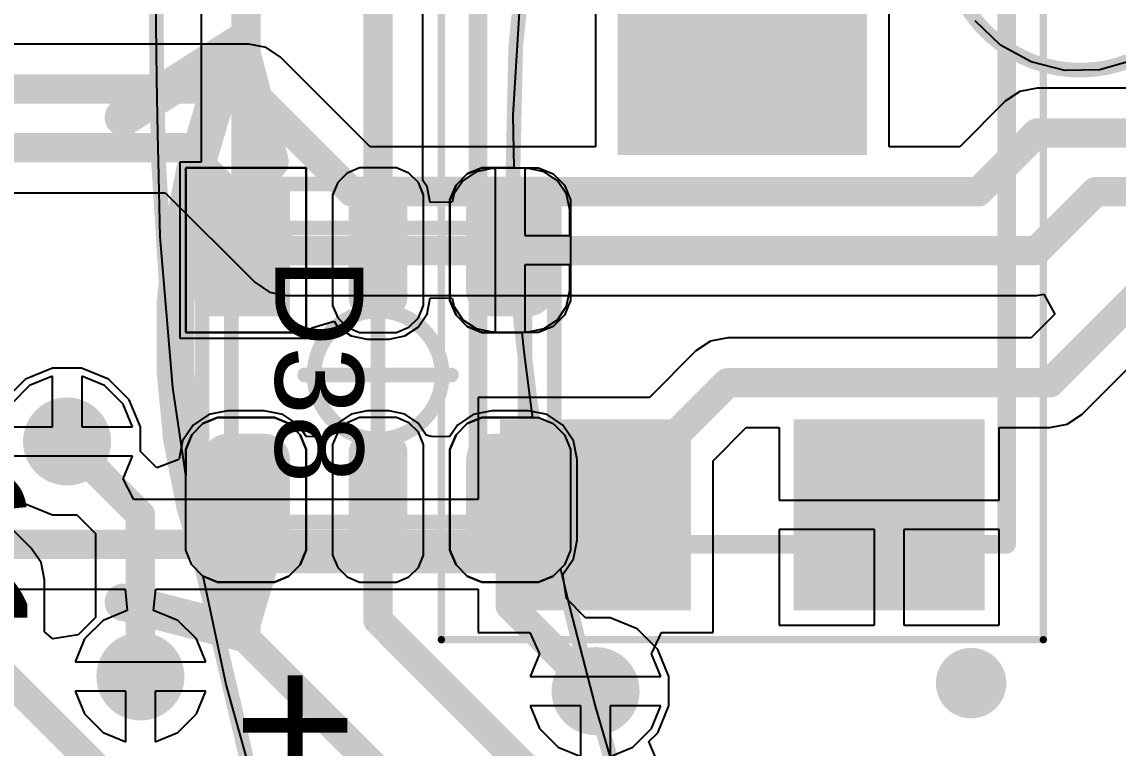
# Model space of a CAD drawing. Header units: inches. Extents: x -52 to 109, y 0 to 35.
# Drawn here: x 45.59 to 53.06, y 9.61 to 14.56 of the extents above; entities that cross this region are included whole.
import ezdxf

# ---------------------------------------------------------------- set-up
doc = ezdxf.new("R2010")
doc.units = ezdxf.units.IN
for name, color, linetype in [('Bottom 3D Body', 216, 'Continuous'), ('Bottom Courtyard', 56, 'Continuous'), ('Bottom Layer', 5, 'Continuous'), ('Bottom Overlay', 54, 'Continuous'), ('Bottom Paste', 16, 'Continuous'), ('Bottom Solder', 6, 'Continuous'), ('Mechanical 1', 6, 'Continuous'), ('Mechanical 4', 56, 'Continuous'), ('Top Component Outline', 56, 'Continuous'), ('Top Courtyard', 56, 'Continuous'), ('Top Layer', 1, 'Continuous'), ('Top Overlay', 2, 'Continuous'), ('Top Paste', 8, 'Continuous'), ('Top Solder', 216, 'Continuous'), ('Via Holes', 16, 'Continuous')]:
    doc.layers.add(name, color=color, linetype=linetype)
doc.styles.add('Arial', font='', dxfattribs={"height": 0.2})
doc.styles.get('Arial').set_extended_font_data('Arial')

# ---------------------------------------------------------------- blocks, each defined once
blk = doc.blocks.new('APA_RGB_LED_2020_363')
at = {"layer": 'Top Layer'}
h = blk.add_hatch(color=1, dxfattribs=at)
edge = h.paths.add_edge_path()
edge.add_arc((-1.125, 1.025), 0.125, 90, 180)
edge.add_line((-1.25, 1.025), (-1.25, 0.775))
edge.add_arc((-1.125, 0.775), 0.125, 180, 270)
edge.add_line((-1.125, 0.65), (-0.575, 0.65))
edge.add_arc((-0.575, 0.775), 0.125, 270, 360)
edge.add_line((-0.45, 0.775), (-0.45, 1.025))
edge.add_arc((-0.575, 1.025), 0.125, 0, 90)
edge.add_line((-0.575, 1.15), (-1.125, 1.15))
h = blk.add_hatch(color=1, dxfattribs=at)
edge = h.paths.add_edge_path()
edge.add_arc((0.575, 1.025), 0.125, 90, 180)
edge.add_line((0.45, 1.025), (0.45, 0.775))
edge.add_arc((0.575, 0.775), 0.125, 180, 270)
edge.add_line((0.575, 0.65), (1.125, 0.65))
edge.add_arc((1.125, 0.775), 0.125, 270, 360)
edge.add_line((1.25, 0.775), (1.25, 1.025))
edge.add_arc((1.125, 1.025), 0.125, 0, 90)
edge.add_line((1.125, 1.15), (0.575, 1.15))
h = blk.add_hatch(color=1, dxfattribs=at)
edge = h.paths.add_edge_path()
edge.add_arc((-1.175, 0.075), 0.075, 90, 180)
edge.add_line((-1.25, 0.075), (-1.25, -0.075))
edge.add_arc((-1.175, -0.075), 0.075, 180, 270)
edge.add_line((-1.175, -0.15), (-0.525, -0.15))
edge.add_arc((-0.525, -0.075), 0.075, 270, 360)
edge.add_line((-0.45, -0.075), (-0.45, 0.075))
edge.add_arc((-0.525, 0.075), 0.075, 0, 90)
edge.add_line((-0.525, 0.15), (-1.175, 0.15))
h = blk.add_hatch(color=1, dxfattribs=at)
edge = h.paths.add_edge_path()
edge.add_arc((0.525, 0.075), 0.075, 90, 180)
edge.add_line((0.45, 0.075), (0.45, -0.075))
edge.add_arc((0.525, -0.075), 0.075, 180, 270)
edge.add_line((0.525, -0.15), (1.175, -0.15))
edge.add_arc((1.175, -0.075), 0.075, 270, 360)
edge.add_line((1.25, -0.075), (1.25, 0.075))
edge.add_arc((1.175, 0.075), 0.075, 0, 90)
edge.add_line((1.175, 0.15), (0.525, 0.15))
blk.add_hatch(color=1, dxfattribs=at).paths.add_polyline_path([(-1.25, -0.65), (-0.45, -0.65), (-0.45, -1.15), (-1.25, -1.15)])
h = blk.add_hatch(color=1, dxfattribs=at)
edge = h.paths.add_edge_path()
edge.add_arc((0.575, -0.775), 0.125, 90, 180)
edge.add_line((0.45, -0.775), (0.45, -1.025))
edge.add_arc((0.575, -1.025), 0.125, 180, 270)
edge.add_line((0.575, -1.15), (1.125, -1.15))
edge.add_arc((1.125, -1.025), 0.125, 270, 360)
edge.add_line((1.25, -1.025), (1.25, -0.775))
edge.add_arc((1.125, -0.775), 0.125, 0, 90)
edge.add_line((1.125, -0.65), (0.575, -0.65))
at = {"layer": 'Top Paste'}
h = blk.add_hatch(color=8, dxfattribs=at)
edge = h.paths.add_edge_path()
edge.add_arc((-1.125, 1.025), 0.125, 90, 180)
edge.add_line((-1.25, 1.025), (-1.25, 0.775))
edge.add_arc((-1.125, 0.775), 0.125, 180, 270)
edge.add_line((-1.125, 0.65), (-0.575, 0.65))
edge.add_arc((-0.575, 0.775), 0.125, 270, 360)
edge.add_line((-0.45, 0.775), (-0.45, 1.025))
edge.add_arc((-0.575, 1.025), 0.125, 0, 90)
edge.add_line((-0.575, 1.15), (-1.125, 1.15))
h = blk.add_hatch(color=8, dxfattribs=at)
edge = h.paths.add_edge_path()
edge.add_arc((0.575, 1.025), 0.125, 90, 180)
edge.add_line((0.45, 1.025), (0.45, 0.775))
edge.add_arc((0.575, 0.775), 0.125, 180, 270)
edge.add_line((0.575, 0.65), (1.125, 0.65))
edge.add_arc((1.125, 0.775), 0.125, 270, 360)
edge.add_line((1.25, 0.775), (1.25, 1.025))
edge.add_arc((1.125, 1.025), 0.125, 0, 90)
edge.add_line((1.125, 1.15), (0.575, 1.15))
h = blk.add_hatch(color=8, dxfattribs=at)
edge = h.paths.add_edge_path()
edge.add_arc((-1.175, 0.075), 0.075, 90, 180)
edge.add_line((-1.25, 0.075), (-1.25, -0.075))
edge.add_arc((-1.175, -0.075), 0.075, 180, 270)
edge.add_line((-1.175, -0.15), (-0.525, -0.15))
edge.add_arc((-0.525, -0.075), 0.075, 270, 360)
edge.add_line((-0.45, -0.075), (-0.45, 0.075))
edge.add_arc((-0.525, 0.075), 0.075, 0, 90)
edge.add_line((-0.525, 0.15), (-1.175, 0.15))
h = blk.add_hatch(color=8, dxfattribs=at)
edge = h.paths.add_edge_path()
edge.add_arc((0.525, 0.075), 0.075, 90, 180)
edge.add_line((0.45, 0.075), (0.45, -0.075))
edge.add_arc((0.525, -0.075), 0.075, 180, 270)
edge.add_line((0.525, -0.15), (1.175, -0.15))
edge.add_arc((1.175, -0.075), 0.075, 270, 360)
edge.add_line((1.25, -0.075), (1.25, 0.075))
edge.add_arc((1.175, 0.075), 0.075, 0, 90)
edge.add_line((1.175, 0.15), (0.525, 0.15))
blk.add_hatch(color=8, dxfattribs=at).paths.add_polyline_path([(-1.25, -0.65), (-0.45, -0.65), (-0.45, -1.15), (-1.25, -1.15)])
h = blk.add_hatch(color=8, dxfattribs=at)
edge = h.paths.add_edge_path()
edge.add_arc((0.575, -0.775), 0.125, 90, 180)
edge.add_line((0.45, -0.775), (0.45, -1.025))
edge.add_arc((0.575, -1.025), 0.125, 180, 270)
edge.add_line((0.575, -1.15), (1.125, -1.15))
edge.add_arc((1.125, -1.025), 0.125, 270, 360)
edge.add_line((1.25, -1.025), (1.25, -0.775))
edge.add_arc((1.125, -0.775), 0.125, 0, 90)
edge.add_line((1.125, -0.65), (0.575, -0.65))
at = {"layer": 'Top Solder'}
h = blk.add_hatch(color=216, dxfattribs=at)
edge = h.paths.add_edge_path()
edge.add_arc((-1.125, 1.025), 0.175, 90, 180)
edge.add_line((-1.3, 1.025), (-1.3, 0.775))
edge.add_arc((-1.125, 0.775), 0.175, 180, 270)
edge.add_line((-1.125, 0.6), (-0.575, 0.6))
edge.add_arc((-0.575, 0.775), 0.175, 270, 360)
edge.add_line((-0.4, 0.775), (-0.4, 1.025))
edge.add_arc((-0.575, 1.025), 0.175, 0, 90)
edge.add_line((-0.575, 1.2), (-1.125, 1.2))
h = blk.add_hatch(color=216, dxfattribs=at)
edge = h.paths.add_edge_path()
edge.add_arc((0.575, 1.025), 0.175, 90, 180)
edge.add_line((0.4, 1.025), (0.4, 0.775))
edge.add_arc((0.575, 0.775), 0.175, 180, 270)
edge.add_line((0.575, 0.6), (1.125, 0.6))
edge.add_arc((1.125, 0.775), 0.175, 270, 360)
edge.add_line((1.3, 0.775), (1.3, 1.025))
edge.add_arc((1.125, 1.025), 0.175, 0, 90)
edge.add_line((1.125, 1.2), (0.575, 1.2))
h = blk.add_hatch(color=216, dxfattribs=at)
edge = h.paths.add_edge_path()
edge.add_arc((-1.175, 0.075), 0.125, 90, 180)
edge.add_line((-1.3, 0.075), (-1.3, -0.075))
edge.add_arc((-1.175, -0.075), 0.125, 180, 270)
edge.add_line((-1.175, -0.2), (-0.525, -0.2))
edge.add_arc((-0.525, -0.075), 0.125, 270, 360)
edge.add_line((-0.4, -0.075), (-0.4, 0.075))
edge.add_arc((-0.525, 0.075), 0.125, 0, 90)
edge.add_line((-0.525, 0.2), (-1.175, 0.2))
h = blk.add_hatch(color=216, dxfattribs=at)
edge = h.paths.add_edge_path()
edge.add_arc((0.525, 0.075), 0.125, 90, 180)
edge.add_line((0.4, 0.075), (0.4, -0.075))
edge.add_arc((0.525, -0.075), 0.125, 180, 270)
edge.add_line((0.525, -0.2), (1.175, -0.2))
edge.add_arc((1.175, -0.075), 0.125, 270, 360)
edge.add_line((1.3, -0.075), (1.3, 0.075))
edge.add_arc((1.175, 0.075), 0.125, 0, 90)
edge.add_line((1.175, 0.2), (0.525, 0.2))
blk.add_hatch(color=216, dxfattribs=at).paths.add_polyline_path([(-1.3, -0.6), (-0.4, -0.6), (-0.4, -1.2), (-1.3, -1.2)])
h = blk.add_hatch(color=216, dxfattribs=at)
edge = h.paths.add_edge_path()
edge.add_arc((0.575, -0.775), 0.175, 90, 180)
edge.add_line((0.4, -0.775), (0.4, -1.025))
edge.add_arc((0.575, -1.025), 0.175, 180, 270)
edge.add_line((0.575, -1.2), (1.125, -1.2))
edge.add_arc((1.125, -1.025), 0.175, 270, 360)
edge.add_line((1.3, -1.025), (1.3, -0.775))
edge.add_arc((1.125, -0.775), 0.175, 0, 90)
edge.add_line((1.125, -0.6), (0.575, -0.6))
at = {"layer": 'Top Component Outline'}
for points in [[(1, 1, 0.1, 0.1, 0), (-1, 1, 0.1, 0.1, 0)], [(-1, -1, 0.1, 0.1, 0), (-1, 1, 0.1, 0.1, 0)], [(1, -1, 0.1, 0.1, 0), (1, 1, 0.1, 0.1, 0)], [(1, -1, 0.1, 0.1, 0), (-1, -1, 0.1, 0.1, 0)]]:
    blk.add_lwpolyline(points, format="xyseb", dxfattribs=at)
for points in [[(-1.025, 1, 0.05, 0.05, 1), (-0.975, 1, 0.05, 0.05, 1)], [(-1.025, 1, 0.05, 0.05, 1), (-0.975, 1, 0.05, 0.05, 1)], [(0.975, 1, 0.05, 0.05, 1), (1.025, 1, 0.05, 0.05, 1)], [(0.975, 1, 0.05, 0.05, 1), (1.025, 1, 0.05, 0.05, 1)], [(-1.025, -1, 0.05, 0.05, 1), (-0.975, -1, 0.05, 0.05, 1)], [(-1.025, -1, 0.05, 0.05, 1), (-0.975, -1, 0.05, 0.05, 1)], [(0.975, -1, 0.05, 0.05, 1), (1.025, -1, 0.05, 0.05, 1)], [(0.975, -1, 0.05, 0.05, 1), (1.025, -1, 0.05, 0.05, 1)]]:
    blk.add_lwpolyline(points, format="xyseb", close=True, dxfattribs=at)
at = {"layer": 'Top Courtyard'}
for points in [[(-1.3, -1.2, 0.1, 0.1, 0), (-1.3, 1.2, 0.1, 0.1, 0)], [(1.3, 1.2, 0.1, 0.1, 0), (-1.3, 1.2, 0.1, 0.1, 0)], [(1.3, -1.2, 0.1, 0.1, 0), (1.3, 1.2, 0.1, 0.1, 0)], [(0, -0.5, 0.1, 0.1, 0), (0, 0.5, 0.1, 0.1, 0)], [(0.5, 0, 0.1, 0.1, 0), (-0.5, 0, 0.1, 0.1, 0)], [(1.3, -1.2, 0.1, 0.1, 0), (-1.3, -1.2, 0.1, 0.1, 0)]]:
    blk.add_lwpolyline(points, format="xyseb", dxfattribs=at)
for points in [[(-1.325, 1.2, 0.05, 0.05, 1), (-1.275, 1.2, 0.05, 0.05, 1)], [(-1.325, 1.2, 0.05, 0.05, 1), (-1.275, 1.2, 0.05, 0.05, 1)], [(1.275, 1.2, 0.05, 0.05, 1), (1.325, 1.2, 0.05, 0.05, 1)], [(1.275, 1.2, 0.05, 0.05, 1), (1.325, 1.2, 0.05, 0.05, 1)], [(-0.025, 0.5, 0.05, 0.05, 1), (0.025, 0.5, 0.05, 0.05, 1)], [(-0.525, 0, 0.05, 0.05, 1), (-0.475, 0, 0.05, 0.05, 1)], [(0.475, 0, 0.05, 0.05, 1), (0.525, 0, 0.05, 0.05, 1)], [(-0.025, -0.5, 0.05, 0.05, 1), (0.025, -0.5, 0.05, 0.05, 1)], [(-1.325, -1.2, 0.05, 0.05, 1), (-1.275, -1.2, 0.05, 0.05, 1)], [(-1.325, -1.2, 0.05, 0.05, 1), (-1.275, -1.2, 0.05, 0.05, 1)], [(1.275, -1.2, 0.05, 0.05, 1), (1.325, -1.2, 0.05, 0.05, 1)], [(1.275, -1.2, 0.05, 0.05, 1), (1.325, -1.2, 0.05, 0.05, 1)]]:
    blk.add_lwpolyline(points, format="xyseb", close=True, dxfattribs=at)
at = {"layer": 'Top Overlay'}
for p, q in [((-1.2929, 1.2689), (-1.1937, 1.31)), ((-1.1937, 1.31), (-1.14, 1.31)), ((-1.14, 1.31), (-1.14, 1.31)), ((-1.14, 1.31), (-0.56, 1.31)), ((-0.56, 1.31), (-0.5063, 1.31)), ((-0.5063, 1.31), (-0.4071, 1.2689)), ((0.4071, 1.2689), (0.5063, 1.31)), ((0.5063, 1.31), (0.56, 1.31)), ((0.56, 1.31), (0.56, 1.31)), ((0.56, 1.31), (1.14, 1.31)), ((1.14, 1.31), (1.1937, 1.31)), ((1.1937, 1.31), (1.2929, 1.2689)), ((-1.3689, 1.1929), (-1.2929, 1.2689)), ((-0.4071, 1.2689), (-0.3311, 1.1929)), ((0.3311, 1.1929), (0.4071, 1.2689)), ((1.2929, 1.2689), (1.3689, 1.1929)), ((-1.41, 1.0937), (-1.3689, 1.1929)), ((-0.3311, 1.1929), (-0.29, 1.0937)), ((0.29, 1.0937), (0.3311, 1.1929)), ((1.3689, 1.1929), (1.41, 1.0937)), ((-1.41, 1.04), (-1.41, 1.0937)), ((-0.29, 1.0937), (-0.29, 1.04)), ((0.29, 1.04), (0.29, 1.0937)), ((1.41, 1.0937), (1.41, 1.04)), ((-1.41, 0.76), (-1.41, 1.04)), ((-0.29, 1.04), (-0.29, 1.04)), ((-0.29, 1.04), (-0.29, 0.76)), ((0.29, 0.76), (0.29, 1.04)), ((1.41, 1.04), (1.41, 1.04)), ((1.41, 1.04), (1.41, 0.76)), ((-1.41, 0.76), (-1.41, 0.76)), ((-1.41, 0.7063), (-1.41, 0.76)), ((-0.29, 0.76), (-0.29, 0.7063)), ((0.29, 0.76), (0.29, 0.76)), ((0.29, 0.7063), (0.29, 0.76)), ((1.41, 0.76), (1.41, 0.7063)), ((-1.3689, 0.6071), (-1.41, 0.7063)), ((-0.29, 0.7063), (-0.3311, 0.6071)), ((0.3311, 0.6071), (0.29, 0.7063)), ((1.41, 0.7063), (1.3689, 0.6071)), ((-1.2929, 0.5311), (-1.3689, 0.6071)), ((-0.3311, 0.6071), (-0.4071, 0.5311)), ((0.4071, 0.5311), (0.3311, 0.6071)), ((1.3689, 0.6071), (1.2929, 0.5311)), ((-1.1937, 0.49), (-1.2929, 0.5311)), ((-0.4071, 0.5311), (-0.5063, 0.49)), ((0.5063, 0.49), (0.4071, 0.5311)), ((1.2929, 0.5311), (1.1937, 0.49)), ((-1.14, 0.49), (-1.1937, 0.49)), ((-0.56, 0.49), (-1.14, 0.49)), ((-0.5063, 0.49), (-0.56, 0.49)), ((-0.56, 0.49), (-0.56, 0.49)), ((0.56, 0.49), (0.5063, 0.49)), ((1.14, 0.49), (0.56, 0.49)), ((1.1937, 0.49), (1.14, 0.49)), ((1.14, 0.49), (1.14, 0.49)), ((-1.2258, 0.31), (-1.3103, 0.275)), ((-1.18, 0.31), (-1.2258, 0.31)), ((-0.52, 0.31), (-1.18, 0.31)), ((-0.4742, 0.31), (-0.52, 0.31)), ((-0.52, 0.31), (-0.52, 0.31)), ((-0.3897, 0.275), (-0.4742, 0.31)), ((0.4743, 0.31), (0.3897, 0.275)), ((0.52, 0.31), (0.4743, 0.31)), ((1.18, 0.31), (0.52, 0.31)), ((1.2258, 0.31), (1.18, 0.31)), ((1.18, 0.31), (1.18, 0.31)), ((1.3103, 0.275), (1.2258, 0.31)), ((-1.3103, 0.275), (-1.375, 0.2103)), ((-0.325, 0.2103), (-0.3897, 0.275)), ((0.3897, 0.275), (0.325, 0.2103)), ((1.375, 0.2103), (1.3103, 0.275)), ((-1.375, 0.2103), (-1.41, 0.1257)), ((-0.29, 0.1257), (-0.325, 0.2103)), ((0.325, 0.2103), (0.29, 0.1257)), ((1.41, 0.1257), (1.375, 0.2103)), ((-1.41, 0.1257), (-1.41, 0.08)), ((-1.41, 0.08), (-1.41, -0.08)), ((-1.41, 0.08), (-1.41, 0.08)), ((-0.29, 0.08), (-0.29, 0.1257)), ((-0.29, -0.08), (-0.29, 0.08)), ((0.29, 0.1257), (0.29, 0.08)), ((0.29, 0.08), (0.29, -0.08)), ((0.29, 0.08), (0.29, 0.08)), ((1.41, 0.08), (1.41, 0.1257)), ((1.41, -0.08), (1.41, 0.08)), ((-1.41, -0.08), (-1.41, -0.1258)), ((-1.41, -0.1258), (-1.375, -0.2103)), ((-0.325, -0.2103), (-0.29, -0.1258)), ((-0.29, -0.1258), (-0.29, -0.08)), ((-0.29, -0.08), (-0.29, -0.08)), ((0.29, -0.08), (0.29, -0.1258)), ((0.29, -0.1258), (0.325, -0.2103)), ((1.375, -0.2103), (1.41, -0.1258)), ((1.41, -0.1258), (1.41, -0.08)), ((1.41, -0.08), (1.41, -0.08)), ((-1.375, -0.2103), (-1.3103, -0.275)), ((-0.3897, -0.275), (-0.325, -0.2103)), ((0.325, -0.2103), (0.3897, -0.275)), ((1.3103, -0.275), (1.375, -0.2103)), ((-1.3103, -0.275), (-1.2258, -0.31)), ((-0.4742, -0.31), (-0.3897, -0.275)), ((0.3897, -0.275), (0.4743, -0.31)), ((1.2258, -0.31), (1.3103, -0.275)), ((-1.2258, -0.31), (-1.18, -0.31)), ((-1.18, -0.31), (-1.18, -0.31)), ((-1.18, -0.31), (-0.52, -0.31)), ((-0.52, -0.31), (-0.4742, -0.31)), ((0.4743, -0.31), (0.52, -0.31)), ((0.52, -0.31), (0.52, -0.31)), ((0.52, -0.31), (1.18, -0.31)), ((1.18, -0.31), (1.2258, -0.31)), ((-1.41, -1.31), (-1.41, -0.49)), ((-1.41, -0.49), (-0.29, -0.49)), ((-0.29, -0.49), (-0.29, -1.31)), ((0.4071, -0.5311), (0.5063, -0.49)), ((0.5063, -0.49), (0.56, -0.49)), ((0.56, -0.49), (0.56, -0.49)), ((0.56, -0.49), (1.14, -0.49)), ((1.14, -0.49), (1.1937, -0.49)), ((1.1937, -0.49), (1.2929, -0.5311)), ((0.3311, -0.6071), (0.4071, -0.5311)), ((1.2929, -0.5311), (1.3689, -0.6071)), ((0.29, -0.7063), (0.3311, -0.6071)), ((1.3689, -0.6071), (1.41, -0.7063)), ((0.29, -0.76), (0.29, -0.7063)), ((1.41, -0.7063), (1.41, -0.76)), ((0.29, -1.04), (0.29, -0.76)), ((1.41, -0.76), (1.41, -0.76)), ((1.41, -0.76), (1.41, -1.04)), ((0.29, -1.04), (0.29, -1.04)), ((0.29, -1.0937), (0.29, -1.04)), ((1.41, -1.04), (1.41, -1.0937)), ((0.3311, -1.1929), (0.29, -1.0937)), ((1.41, -1.0937), (1.3689, -1.1929)), ((0.4071, -1.2689), (0.3311, -1.1929)), ((1.3689, -1.1929), (1.2929, -1.2689)), ((0.5063, -1.31), (0.4071, -1.2689)), ((1.2929, -1.2689), (1.1937, -1.31)), ((-0.29, -1.31), (-1.41, -1.31)), ((0.56, -1.31), (0.5063, -1.31)), ((1.14, -1.31), (0.56, -1.31)), ((1.1937, -1.31), (1.14, -1.31)), ((1.14, -1.31), (1.14, -1.31))]:
    blk.add_line(p, q, dxfattribs=at)
at = {"layer": 'Top Courtyard', "style": 'Arial'}
blk.add_text('D38', height=0.6, dxfattribs=at).set_placement((-0.8, -0.7))
blk = doc.blocks.new('TRIM_TC33X_2_103E_B_438')
at = {"layer": 'Bottom Layer'}
for points in [[(-2.4, 1.6), (-1.2, 1.6), (-1.2, 0.4), (-2.4, 0.4)], [(0.7, -0.8), (0.7, 0.8), (2.2, 0.8), (2.2, -0.8)], [(-2.4, -0.4), (-1.2, -0.4), (-1.2, -1.6), (-2.4, -1.6)]]:
    blk.add_hatch(color=5, dxfattribs=at).paths.add_polyline_path(points)
at = {"layer": 'Bottom Paste'}
for points in [[(-2.4, 1.6), (-1.2, 1.6), (-1.2, 0.4), (-2.4, 0.4)], [(0.7, -0.8), (0.7, 0.8), (2.2, 0.8), (2.2, -0.8)], [(-2.4, -0.4), (-1.2, -0.4), (-1.2, -1.6), (-2.4, -1.6)]]:
    blk.add_hatch(color=16, dxfattribs=at).paths.add_polyline_path(points)
at = {"layer": 'Bottom Solder'}
for points in [[(-2.45, 1.65), (-1.15, 1.65), (-1.15, 0.35), (-2.45, 0.35)], [(0.65, -0.85), (0.65, 0.85), (2.25, 0.85), (2.25, -0.85)], [(-2.45, -0.35), (-1.15, -0.35), (-1.15, -1.65), (-2.45, -1.65)]]:
    blk.add_hatch(color=6, dxfattribs=at).paths.add_polyline_path(points)
at = {"layer": 'Bottom 3D Body'}
for points in [[(-2, 1.8, 0.127, 0.127, 0), (1.8, 1.8, 0.127, 0.127, 0)], [(-2, 1.8, 0.127, 0.127, 0), (-2, -1.8, 0.127, 0.127, 0)], [(1.8, 1.8, 0.127, 0.127, 0), (1.8, -1.8, 0.127, 0.127, 0)], [(-2, -1.8, 0.127, 0.127, 0), (1.8, -1.8, 0.127, 0.127, 0)]]:
    blk.add_lwpolyline(points, format="xyseb", dxfattribs=at)
for points in [[(-2.0318, 1.8, 0.0635, 0.0635, 1), (-1.9683, 1.8, 0.0635, 0.0635, 1)], [(-2.0318, 1.8, 0.0635, 0.0635, 1), (-1.9683, 1.8, 0.0635, 0.0635, 1)], [(1.7682, 1.8, 0.0635, 0.0635, 1), (1.8317, 1.8, 0.0635, 0.0635, 1)], [(1.7682, 1.8, 0.0635, 0.0635, 1), (1.8317, 1.8, 0.0635, 0.0635, 1)], [(-2.8257, -1.558, 0.24, 0.24, 1), (-3.0657, -1.558, 0.24, 0.24, 1)], [(-3.1257, -1.558, 0.12, 0.12, 1), (-3.0057, -1.558, 0.12, 0.12, 1)], [(-2.8857, -1.558, 0.12, 0.12, 1), (-2.7657, -1.558, 0.12, 0.12, 1)], [(-2.0318, -1.8, 0.0635, 0.0635, 1), (-1.9683, -1.8, 0.0635, 0.0635, 1)], [(-2.0318, -1.8, 0.0635, 0.0635, 1), (-1.9683, -1.8, 0.0635, 0.0635, 1)], [(1.7682, -1.8, 0.0635, 0.0635, 1), (1.8317, -1.8, 0.0635, 0.0635, 1)], [(1.7682, -1.8, 0.0635, 0.0635, 1), (1.8317, -1.8, 0.0635, 0.0635, 1)]]:
    blk.add_lwpolyline(points, format="xyseb", close=True, dxfattribs=at)
at = {"layer": 'Bottom Courtyard'}
for points in [[(-2.65, 2.05, 0.05, 0.05, 0), (2.45, 2.05, 0.05, 0.05, 0)], [(-2.65, 2.05, 0.05, 0.05, 0), (-2.65, -2.05, 0.05, 0.05, 0)], [(2.45, 2.05, 0.05, 0.05, 0), (2.45, -2.05, 0.05, 0.05, 0)], [(-2.65, -2.05, 0.05, 0.05, 0), (2.45, -2.05, 0.05, 0.05, 0)]]:
    blk.add_lwpolyline(points, format="xyseb", dxfattribs=at)
for points in [[(-2.6625, 2.05, 0.025, 0.025, 1), (-2.6375, 2.05, 0.025, 0.025, 1)], [(-2.6625, 2.05, 0.025, 0.025, 1), (-2.6375, 2.05, 0.025, 0.025, 1)], [(2.4375, 2.05, 0.025, 0.025, 1), (2.4625, 2.05, 0.025, 0.025, 1)], [(2.4375, 2.05, 0.025, 0.025, 1), (2.4625, 2.05, 0.025, 0.025, 1)], [(-2.6625, -2.05, 0.025, 0.025, 1), (-2.6375, -2.05, 0.025, 0.025, 1)], [(-2.6625, -2.05, 0.025, 0.025, 1), (-2.6375, -2.05, 0.025, 0.025, 1)], [(2.4375, -2.05, 0.025, 0.025, 1), (2.4625, -2.05, 0.025, 0.025, 1)], [(2.4375, -2.05, 0.025, 0.025, 1), (2.4625, -2.05, 0.025, 0.025, 1)]]:
    blk.add_lwpolyline(points, format="xyseb", close=True, dxfattribs=at)
at = {"layer": 'Bottom Overlay'}
for points in [[(-0.85, 1.8, 0.127, 0.127, 0), (1.8, 1.8, 0.127, 0.127, 0)], [(1.8, 1.8, 0.127, 0.127, 0), (1.8, 1.2, 0.127, 0.127, 0)], [(1.8, -1.2, 0.127, 0.127, 0), (1.8, -1.8, 0.127, 0.127, 0)], [(-0.85, -1.8, 0.127, 0.127, 0), (1.8, -1.8, 0.127, 0.127, 0)]]:
    blk.add_lwpolyline(points, format="xyseb", dxfattribs=at)
for points in [[(-0.8818, 1.8, 0.0635, 0.0635, 1), (-0.8183, 1.8, 0.0635, 0.0635, 1)], [(1.7682, 1.8, 0.0635, 0.0635, 1), (1.8317, 1.8, 0.0635, 0.0635, 1)], [(1.7682, 1.8, 0.0635, 0.0635, 1), (1.8317, 1.8, 0.0635, 0.0635, 1)], [(1.7682, 1.2, 0.0635, 0.0635, 1), (1.8317, 1.2, 0.0635, 0.0635, 1)], [(1.7682, -1.2, 0.0635, 0.0635, 1), (1.8317, -1.2, 0.0635, 0.0635, 1)], [(-2.8257, -1.558, 0.24, 0.24, 1), (-3.0657, -1.558, 0.24, 0.24, 1)], [(-3.1257, -1.558, 0.12, 0.12, 1), (-3.0057, -1.558, 0.12, 0.12, 1)], [(-2.8857, -1.558, 0.12, 0.12, 1), (-2.7657, -1.558, 0.12, 0.12, 1)], [(-0.8818, -1.8, 0.0635, 0.0635, 1), (-0.8183, -1.8, 0.0635, 0.0635, 1)], [(1.7682, -1.8, 0.0635, 0.0635, 1), (1.8317, -1.8, 0.0635, 0.0635, 1)], [(1.7682, -1.8, 0.0635, 0.0635, 1), (1.8317, -1.8, 0.0635, 0.0635, 1)]]:
    blk.add_lwpolyline(points, format="xyseb", close=True, dxfattribs=at)

msp = doc.modelspace()

# ---------------------------------------------------------------- hatches: boundary and pattern name
at = {"layer": 'Bottom Layer'}
h = msp.add_hatch(color=5, dxfattribs=at)
edge = h.paths.add_edge_path()
edge.add_arc((45.9, 11.7), 0.3, 0, 360)
h = msp.add_hatch(color=5, dxfattribs=at)
edge = h.paths.add_edge_path()
edge.add_arc((46.4, 10.1), 0.3, 0, 360)
h = msp.add_hatch(color=5, dxfattribs=at)
edge = h.paths.add_edge_path()
edge.add_arc((49.5, 10), 0.3, 0, 360)
at = {"layer": 'Top Layer'}
h = msp.add_hatch(color=1, dxfattribs=at)
edge = h.paths.add_edge_path()
edge.add_arc((45.9, 11.7), 0.3, 0, 360)
h = msp.add_hatch(color=1, dxfattribs=at)
edge = h.paths.add_edge_path()
edge.add_arc((46.4, 10.1), 0.3, 0, 360)
h = msp.add_hatch(color=1, dxfattribs=at)
edge = h.paths.add_edge_path()
edge.add_arc((49.5, 10), 0.3, 0, 360)
at = {"layer": 'Via Holes'}
h = msp.add_hatch(color=7, dxfattribs=at)
edge = h.paths.add_edge_path()
edge.add_arc((45.9, 11.7), 0.15, 0, 360)
h = msp.add_hatch(color=7, dxfattribs=at)
edge = h.paths.add_edge_path()
edge.add_arc((46.4, 10.1), 0.15, 0, 360)
h = msp.add_hatch(color=7, dxfattribs=at)
edge = h.paths.add_edge_path()
edge.add_arc((49.5, 10), 0.15, 0, 360)

# ---------------------------------------------------------------- linework, layer by layer
at = {"layer": 'Bottom Layer'}
for p, q in [((49.5, 15.4), (49.5, 13.7059)), ((51.5, 13.7059), (51.5, 14.7941)), ((47.1382, 14.4059), (33.4794, 14.4059)), ((47.2553, 14.3826), (47.1382, 14.4059)), ((47.1382, 14.4059), (47.1382, 14.4059)), ((47.3545, 14.3163), (47.2553, 14.3826)), ((47.9649, 13.7059), (47.3545, 14.3163)), ((52.39, 14.0826), (52.2908, 14.0163)), ((52.5071, 14.1059), (52.39, 14.0826)), ((56.1724, 14.1059), (52.5071, 14.1059)), ((52.2908, 14.0163), (51.9804, 13.7059)), ((52.2908, 14.0163), (52.2908, 14.0163)), ((49.5, 13.7059), (47.9649, 13.7059)), ((51.9804, 13.7059), (51.5, 13.7059)), ((33.2562, 13.3941), (46.5687, 13.3941)), ((46.5687, 13.3941), (47.1791, 12.7837)), ((47.1791, 12.7837), (47.1791, 12.7837)), ((47.1791, 12.7837), (47.2783, 12.7174)), ((47.2783, 12.7174), (47.3954, 12.6941)), ((47.3954, 12.6941), (47.3954, 12.6941)), ((47.3954, 12.6941), (52.505, 12.6941)), ((52.505, 12.6941), (52.5542, 12.7039)), ((52.505, 12.6941), (52.505, 12.6941)), ((52.5542, 12.7039), (52.6281, 12.5657)), ((52.6281, 12.5657), (52.4683, 12.4059)), ((50.4, 12.4059), (50.2829, 12.3826)), ((52.4683, 12.4059), (50.4, 12.4059)), ((50.4, 12.4059), (50.4, 12.4059)), ((50.2829, 12.3826), (50.1837, 12.3163)), ((52.8113, 11.8837), (53.3217, 12.3941)), ((50.1837, 12.3163), (49.8674, 12)), ((50.1837, 12.3163), (50.1837, 12.3163)), ((45.8, 12.1457), (45.6451, 12.0815)), ((45.8, 11.8), (45.8, 12.1457)), ((46.1549, 12.0815), (46, 12.1457)), ((46, 12.1457), (46, 11.8)), ((45.6451, 12.0815), (45.5185, 11.9549)), ((46.2815, 11.9549), (46.1549, 12.0815)), ((46.3457, 11.8), (46.2815, 11.9549)), ((49.8674, 12), (48.7, 12)), ((48.7, 12), (48.7, 11.3059)), ((52.712, 11.8174), (52.8113, 11.8837)), ((45.4543, 11.8), (45.8, 11.8)), ((46, 11.8), (46.3457, 11.8)), ((52.595, 11.7941), (52.712, 11.8174)), ((50.3, 11.5674), (50.5267, 11.7941)), ((50.5267, 11.7941), (50.75, 11.7941)), ((50.75, 11.7941), (50.75, 11.3)), ((52.25, 11.3), (52.25, 11.7941)), ((52.25, 11.7941), (52.595, 11.7941)), ((52.595, 11.7941), (52.595, 11.7941)), ((46.3457, 11.6), (45.4543, 11.6)), ((46.2815, 11.4451), (46.3457, 11.6)), ((50.3, 10.4), (50.3, 11.5674)), ((46.3544, 11.3059), (46.2815, 11.4451)), ((48.7, 11.3059), (46.3544, 11.3059)), ((50.75, 11.3), (51.5, 11.3)), ((51.5, 11.3), (52.25, 11.3)), ((51.4, 11.1), (50.75, 11.1)), ((50.75, 11.1), (50.75, 10.45)), ((51.4, 10.45), (51.4, 11.1)), ((52.25, 11.1), (51.6, 11.1)), ((51.6, 11.1), (51.6, 10.45)), ((52.25, 10.45), (52.25, 11.1)), ((42.5433, 10.6941), (46.2963, 10.6941)), ((46.2963, 10.6941), (46.3105, 10.55)), ((46.4895, 10.55), (46.5037, 10.6941)), ((46.5037, 10.6941), (48.7, 10.6941)), ((48.7, 10.6941), (48.7, 10.4)), ((46.3105, 10.55), (46.1451, 10.4815)), ((46.6549, 10.4815), (46.4895, 10.55)), ((46.1451, 10.4815), (46.0185, 10.3549)), ((46.7815, 10.3549), (46.6549, 10.4815)), ((48.7, 10.4), (49.0515, 10.4)), ((49.0515, 10.4), (49.1185, 10.2549)), ((49.8815, 10.2549), (49.9485, 10.4)), ((49.9485, 10.4), (50.3, 10.4)), ((50.75, 10.45), (51.4, 10.45)), ((51.6, 10.45), (52.25, 10.45)), ((46.0185, 10.3549), (45.9543, 10.2)), ((46.8457, 10.2), (46.7815, 10.3549)), ((49.1185, 10.2549), (49.0543, 10.1)), ((49.9457, 10.1), (49.8815, 10.2549)), ((45.9543, 10.2), (46.8457, 10.2)), ((49.0543, 10.1), (49.9457, 10.1)), ((46.3, 10), (45.9543, 10)), ((45.9543, 10), (46.0185, 9.8451)), ((46.3, 9.6543), (46.3, 10)), ((46.8457, 10), (46.5, 10)), ((46.5, 10), (46.5, 9.6543)), ((46.7815, 9.8451), (46.8457, 10)), ((49.4, 9.9), (49.0543, 9.9)), ((49.0543, 9.9), (49.1185, 9.7451)), ((49.4, 9.5543), (49.4, 9.9)), ((49.9457, 9.9), (49.6, 9.9)), ((49.6, 9.9), (49.6, 9.5543)), ((49.8815, 9.7451), (49.9457, 9.9)), ((46.0185, 9.8451), (46.1451, 9.7185)), ((46.6549, 9.7185), (46.7815, 9.8451)), ((46.1451, 9.7185), (46.3, 9.6543)), ((46.5, 9.6543), (46.6549, 9.7185)), ((49.1185, 9.7451), (49.2451, 9.6185)), ((49.7549, 9.6185), (49.8815, 9.7451)), ((49.2451, 9.6185), (49.4, 9.5543)), ((49.6, 9.5543), (49.7549, 9.6185))]:
    msp.add_line(p, q, dxfattribs=at)
for points in [[(50.5, 14.45, 0.2, 0.2, 0), (51.15, 15.1, 0.2, 0.2, 0)], [(29.3, 14.1, 0.2, 0.2, 0), (47.1382, 14.1, 0.2, 0.2, 0)], [(47.1382, 14.1, 0.2, 0.2, 0), (47.8382, 13.4, 0.2, 0.2, 0)], [(52.1071, 13.4, 0.2, 0.2, 0), (52.5071, 13.8, 0.2, 0.2, 0)], [(52.5071, 13.8, 0.2, 0.2, 0), (57.2, 13.8, 0.2, 0.2, 0)], [(29.6, 13.7, 0.2, 0.2, 0), (46.6954, 13.7, 0.2, 0.2, 0)], [(46.6954, 13.7, 0.2, 0.2, 0), (47.3954, 13, 0.2, 0.2, 0)], [(47.8382, 13.4, 0.2, 0.2, 0), (52.1071, 13.4, 0.2, 0.2, 0)], [(52.505, 13, 0.2, 0.2, 0), (52.905, 13.4, 0.2, 0.2, 0)], [(52.905, 13.4, 0.2, 0.2, 0), (57.1, 13.4, 0.2, 0.2, 0)], [(47.3954, 13, 0.2, 0.2, 0), (52.505, 13, 0.2, 0.2, 0)], [(52.595, 12.1, 0.2, 0.2, 0), (53.195, 12.7, 0.2, 0.2, 0)], [(49.5, 11.2, 0.2, 0.2, 0), (50.4, 12.1, 0.2, 0.2, 0)], [(50.4, 12.1, 0.2, 0.2, 0), (52.595, 12.1, 0.2, 0.2, 0)], [(49.5, 11.2, 0.2, 0.2, 0), (49.7, 11, 0.2, 0.2, 0)], [(34.2, 11, 0.2, 0.2, 0), (49.7, 11, 0.2, 0.2, 0)]]:
    msp.add_lwpolyline(points, format="xyseb", dxfattribs=at)
for points in [[(50.45, 14.45, 0.1, 0.1, 1), (50.55, 14.45, 0.1, 0.1, 1)], [(47.0882, 14.1, 0.1, 0.1, 1), (47.1882, 14.1, 0.1, 0.1, 1)], [(47.0882, 14.1, 0.1, 0.1, 1), (47.1882, 14.1, 0.1, 0.1, 1)], [(52.4571, 13.8, 0.1, 0.1, 1), (52.5571, 13.8, 0.1, 0.1, 1)], [(52.4571, 13.8, 0.1, 0.1, 1), (52.5571, 13.8, 0.1, 0.1, 1)], [(46.6454, 13.7, 0.1, 0.1, 1), (46.7454, 13.7, 0.1, 0.1, 1)], [(46.6454, 13.7, 0.1, 0.1, 1), (46.7454, 13.7, 0.1, 0.1, 1)], [(47.7882, 13.4, 0.1, 0.1, 1), (47.8882, 13.4, 0.1, 0.1, 1)], [(47.7882, 13.4, 0.1, 0.1, 1), (47.8882, 13.4, 0.1, 0.1, 1)], [(52.0571, 13.4, 0.1, 0.1, 1), (52.1571, 13.4, 0.1, 0.1, 1)], [(52.0571, 13.4, 0.1, 0.1, 1), (52.1571, 13.4, 0.1, 0.1, 1)], [(52.855, 13.4, 0.1, 0.1, 1), (52.955, 13.4, 0.1, 0.1, 1)], [(52.855, 13.4, 0.1, 0.1, 1), (52.955, 13.4, 0.1, 0.1, 1)], [(47.3454, 13, 0.1, 0.1, 1), (47.4454, 13, 0.1, 0.1, 1)], [(47.3454, 13, 0.1, 0.1, 1), (47.4454, 13, 0.1, 0.1, 1)], [(52.455, 13, 0.1, 0.1, 1), (52.555, 13, 0.1, 0.1, 1)], [(52.455, 13, 0.1, 0.1, 1), (52.555, 13, 0.1, 0.1, 1)], [(50.35, 12.1, 0.1, 0.1, 1), (50.45, 12.1, 0.1, 0.1, 1)], [(50.35, 12.1, 0.1, 0.1, 1), (50.45, 12.1, 0.1, 0.1, 1)], [(52.545, 12.1, 0.1, 0.1, 1), (52.645, 12.1, 0.1, 0.1, 1)], [(52.545, 12.1, 0.1, 0.1, 1), (52.645, 12.1, 0.1, 0.1, 1)], [(49.45, 11.2, 0.1, 0.1, 1), (49.55, 11.2, 0.1, 0.1, 1)], [(49.45, 11.2, 0.1, 0.1, 1), (49.55, 11.2, 0.1, 0.1, 1)], [(49.65, 11, 0.1, 0.1, 1), (49.75, 11, 0.1, 0.1, 1)], [(49.65, 11, 0.1, 0.1, 1), (49.75, 11, 0.1, 0.1, 1)]]:
    msp.add_lwpolyline(points, format="xyseb", close=True, dxfattribs=at)
at = {"layer": 'Bottom Overlay'}
for points in [[(46.283, 13.9056, 0.254, 0.254, 0), (47.0745, 14.4096, 0.254, 0.254, 0)], [(47.0745, 10.4016, 0.254, 0.254, -0.221181), (47.0745, 14.4096, 0.254, 0.254, 0)], [(47.0745, 14.4096, 0.254, 0.254, 0), (47.283, 13.6056, 0.254, 0.254, 0)], [(47.0745, 10.4016, 0.254, 0.254, 0), (47.283, 11.1056, 0.254, 0.254, 0)], [(46.283, 10.6056, 0.254, 0.254, 0), (47.0745, 10.4016, 0.254, 0.254, 0)]]:
    msp.add_lwpolyline(points, format="xyseb", dxfattribs=at)
for points in [[(47.011, 14.4096, 0.127, 0.127, 1), (47.138, 14.4096, 0.127, 0.127, 1)], [(47.011, 14.4096, 0.127, 0.127, 1), (47.138, 14.4096, 0.127, 0.127, 1)], [(47.011, 14.4096, 0.127, 0.127, 1), (47.138, 14.4096, 0.127, 0.127, 1)], [(46.2195, 13.9056, 0.127, 0.127, 1), (46.3465, 13.9056, 0.127, 0.127, 1)], [(47.2195, 13.6056, 0.127, 0.127, 1), (47.3465, 13.6056, 0.127, 0.127, 1)], [(47.2195, 11.1056, 0.127, 0.127, 1), (47.3465, 11.1056, 0.127, 0.127, 1)], [(46.2195, 10.6056, 0.127, 0.127, 1), (46.3465, 10.6056, 0.127, 0.127, 1)], [(47.011, 10.4016, 0.127, 0.127, 1), (47.138, 10.4016, 0.127, 0.127, 1)], [(47.011, 10.4016, 0.127, 0.127, 1), (47.138, 10.4016, 0.127, 0.127, 1)], [(47.011, 10.4016, 0.127, 0.127, 1), (47.138, 10.4016, 0.127, 0.127, 1)]]:
    msp.add_lwpolyline(points, format="xyseb", close=True, dxfattribs=at)
at = {"layer": 'Mechanical 1'}
for points in [[(47.6153, 12.3195, 0.1, 0.1, -0.303347), (48.0185, 12.589, 0.1, 0.1, 0)], [(48.0185, 12.589, 0.1, 0.1, -0.198914), (48.3272, 12.4611, 0.1, 0.1, 0)], [(48.3272, 12.4611, 0.1, 0.1, -0.198914), (48.455, 12.1525, 0.1, 0.1, 0)], [(47.7099, 11.8438, 0.1, 0.1, -0.303344), (47.6153, 12.3195, 0.1, 0.1, 0)], [(48.455, 12.1525, 0.1, 0.1, -0.303347), (48.1856, 11.7492, 0.1, 0.1, 0)], [(48.1856, 11.7492, 0.1, 0.1, -0.303344), (47.7099, 11.8438, 0.1, 0.1, 0)]]:
    msp.add_lwpolyline(points, format="xyseb", dxfattribs=at)
for points in [[(47.9935, 12.589, 0.05, 0.05, 1), (48.0435, 12.589, 0.05, 0.05, 1)], [(47.9935, 12.589, 0.05, 0.05, 1), (48.0435, 12.589, 0.05, 0.05, 1)], [(48.3022, 12.4611, 0.05, 0.05, 1), (48.3522, 12.4611, 0.05, 0.05, 1)], [(48.3022, 12.4611, 0.05, 0.05, 1), (48.3522, 12.4611, 0.05, 0.05, 1)], [(47.5903, 12.3195, 0.05, 0.05, 1), (47.6403, 12.3195, 0.05, 0.05, 1)], [(47.5903, 12.3195, 0.05, 0.05, 1), (47.6403, 12.3195, 0.05, 0.05, 1)], [(48.43, 12.1525, 0.05, 0.05, 1), (48.48, 12.1525, 0.05, 0.05, 1)], [(48.43, 12.1525, 0.05, 0.05, 1), (48.48, 12.1525, 0.05, 0.05, 1)], [(47.6849, 11.8438, 0.05, 0.05, 1), (47.7349, 11.8438, 0.05, 0.05, 1)], [(47.6849, 11.8438, 0.05, 0.05, 1), (47.7349, 11.8438, 0.05, 0.05, 1)], [(48.1606, 11.7492, 0.05, 0.05, 1), (48.2106, 11.7492, 0.05, 0.05, 1)], [(48.1606, 11.7492, 0.05, 0.05, 1), (48.2106, 11.7492, 0.05, 0.05, 1)]]:
    msp.add_lwpolyline(points, format="xyseb", close=True, dxfattribs=at)
at = {"layer": 'Mechanical 4'}
for points in [[(48.9905, 12.5148, 0.1, 0.1, -0.081128), (49.2249, 16.2468, 0.1, 0.1, 0)], [(46.5231, 13.6074, 0.1, 0.1, -0.009027), (46.5084, 15.0982, 0.1, 0.1, 0)], [(52.8169, 14.2282, 0.1, 0.1, -0.265812), (52.0224, 14.6655, 0.1, 0.1, 0)], [(53.588, 14.6967, 0.1, 0.1, -0.272608), (52.8169, 14.2282, 0.1, 0.1, 0)], [(47.1208, 9.5489, 0.1, 0.1, -0.062771), (46.5231, 13.6074, 0.1, 0.1, 0)], [(49.2455, 10.899, 0.1, 0.1, -0.029575), (48.9905, 12.5148, 0.1, 0.1, 0)], [(50.0136, 8.2585, 0.1, 0.1, -0.028771), (49.2455, 10.899, 0.1, 0.1, 0)]]:
    msp.add_lwpolyline(points, format="xyseb", dxfattribs=at)
for points in [[(52.7919, 14.2282, 0.05, 0.05, 1), (52.8419, 14.2282, 0.05, 0.05, 1)], [(52.7919, 14.2282, 0.05, 0.05, 1), (52.8419, 14.2282, 0.05, 0.05, 1)], [(46.4981, 13.6074, 0.05, 0.05, 1), (46.5481, 13.6074, 0.05, 0.05, 1)], [(46.4981, 13.6074, 0.05, 0.05, 1), (46.5481, 13.6074, 0.05, 0.05, 1)], [(48.9655, 12.5148, 0.05, 0.05, 1), (49.0155, 12.5148, 0.05, 0.05, 1)], [(48.9655, 12.5148, 0.05, 0.05, 1), (49.0155, 12.5148, 0.05, 0.05, 1)], [(49.2205, 10.899, 0.05, 0.05, 1), (49.2705, 10.899, 0.05, 0.05, 1)], [(49.2205, 10.899, 0.05, 0.05, 1), (49.2705, 10.899, 0.05, 0.05, 1)]]:
    msp.add_lwpolyline(points, format="xyseb", close=True, dxfattribs=at)
at = {"layer": 'Top Layer'}
for p, q in [((48.3244, 13.4769), (48.3244, 14.8965)), ((46.8127, 14.8149), (46.8127, 13.6025)), ((46.8127, 13.6025), (46.6685, 13.6025)), ((46.6685, 13.6025), (46.6685, 12.4025)), ((48.6862, 13.5365), (48.5953, 13.4757)), ((48.7935, 13.5579), (48.6862, 13.5365)), ((48.8185, 13.5579), (48.7935, 13.5579)), ((48.8185, 13.0025), (48.8185, 13.5579)), ((49.0435, 13.5579), (49.0185, 13.5579)), ((49.0185, 13.5579), (49.0185, 13.1025)), ((49.1508, 13.5365), (49.0435, 13.5579)), ((49.2418, 13.4757), (49.1508, 13.5365)), ((48.3526, 13.4348), (48.3244, 13.4769)), ((48.5953, 13.4757), (48.5345, 13.3848)), ((49.3026, 13.3848), (49.2418, 13.4757)), ((48.3739, 13.3275), (48.3526, 13.4348)), ((48.5345, 13.3848), (48.5234, 13.3288)), ((49.3239, 13.2775), (49.3026, 13.3848)), ((48.5234, 13.3288), (48.3739, 13.3275)), ((49.3239, 13.1025), (49.3239, 13.2775)), ((49.0185, 13.1025), (49.3239, 13.1025)), ((48.8185, 12.4471), (48.8185, 13.0025)), ((49.3239, 12.9025), (49.0185, 12.9025)), ((49.0185, 12.9025), (49.0185, 12.4471)), ((49.3239, 12.7275), (49.3239, 12.9025)), ((49.3026, 12.6202), (49.3239, 12.7275)), ((48.3526, 12.5702), (48.3739, 12.6775)), ((48.3739, 12.6775), (48.5234, 12.6761)), ((48.5234, 12.6761), (48.5345, 12.6202)), ((48.5345, 12.6202), (48.5953, 12.5292)), ((49.2418, 12.5292), (49.3026, 12.6202)), ((48.2918, 12.4792), (48.3526, 12.5702)), ((47.5685, 12.4737), (47.7185, 12.5192)), ((47.5685, 12.4025), (47.5685, 12.4737)), ((47.7185, 12.5192), (47.7453, 12.4792)), ((47.7453, 12.4792), (47.8362, 12.4184)), ((48.2008, 12.4184), (48.2918, 12.4792)), ((48.5953, 12.5292), (48.6862, 12.4684)), ((49.1508, 12.4684), (49.2418, 12.5292)), ((46.6685, 12.4025), (47.5685, 12.4025)), ((47.8362, 12.4184), (47.9435, 12.3971)), ((47.9435, 12.3971), (48.0935, 12.3971)), ((48.0935, 12.3971), (48.2008, 12.4184)), ((48.6862, 12.4684), (48.7935, 12.4471)), ((48.7935, 12.4471), (48.8185, 12.4471)), ((49.0185, 12.4471), (49.0435, 12.4471)), ((49.0435, 12.4471), (49.1508, 12.4684)), ((45.6564, 10.974), (44.395, 12.2353)), ((45.8005, 12.2), (45.6168, 12.1239)), ((45.9995, 12.2), (45.8005, 12.2)), ((46.1832, 12.1239), (45.9995, 12.2)), ((45.6168, 12.1239), (45.4761, 11.9832)), ((46.3239, 11.9832), (46.1832, 12.1239)), ((46.4, 11.7995), (46.3239, 11.9832)), ((46.8667, 11.8836), (46.7592, 11.8118)), ((46.9935, 11.9088), (46.8667, 11.8836)), ((47.2435, 11.9088), (46.9935, 11.9088)), ((47.3703, 11.8836), (47.2435, 11.9088)), ((47.4778, 11.8118), (47.3703, 11.8836)), ((47.8362, 11.8865), (47.7453, 11.8257)), ((47.9435, 11.9079), (47.8362, 11.8865)), ((48.0935, 11.9079), (47.9435, 11.9079)), ((48.2008, 11.8865), (48.0935, 11.9079)), ((48.2918, 11.8257), (48.2008, 11.8865)), ((48.6667, 11.8836), (48.5592, 11.8118)), ((48.7935, 11.9088), (48.6667, 11.8836)), ((49.0435, 11.9088), (48.7935, 11.9088)), ((49.1703, 11.8836), (49.0435, 11.9088)), ((49.2778, 11.8118), (49.1703, 11.8836)), ((46.4, 11.6326), (46.4, 11.7995)), ((46.7592, 11.8118), (46.6874, 11.7043)), ((47.531, 11.7322), (47.4778, 11.8118)), ((47.7453, 11.8257), (47.6902, 11.7434)), ((48.3468, 11.7434), (48.2918, 11.8257)), ((48.5592, 11.8118), (48.506, 11.7322)), ((49.3497, 11.7043), (49.2778, 11.8118)), ((47.6577, 11.7343), (47.531, 11.7322)), ((47.6902, 11.7434), (47.6577, 11.7343)), ((48.3794, 11.7343), (48.3468, 11.7434)), ((48.506, 11.7322), (48.3794, 11.7343)), ((46.6874, 11.7043), (46.663, 11.5817)), ((49.3749, 11.5775), (49.3497, 11.7043)), ((46.5122, 11.5204), (46.4, 11.6326)), ((46.663, 11.5817), (46.6502, 11.5729)), ((49.3749, 11.0275), (49.3749, 11.5775)), ((46.6502, 11.5729), (46.5122, 11.5204)), ((45.4761, 11.4168), (45.6168, 11.2761)), ((45.6168, 11.2761), (45.8005, 11.2)), ((45.8005, 11.2), (45.9674, 11.2)), ((45.9674, 11.2), (46.0941, 11.0733)), ((46.0941, 11.0733), (46.0941, 10.5012)), ((49.3497, 10.9007), (49.3749, 11.0275)), ((45.7227, 10.8748), (45.6564, 10.974)), ((45.746, 10.7577), (45.7227, 10.8748)), ((49.2778, 10.7932), (49.3497, 10.9007)), ((45.746, 10.4027), (45.746, 10.7577)), ((49.3012, 10.6314), (49.2778, 10.7932)), ((49.4326, 10.5), (49.3012, 10.6314)), ((46.0941, 10.5012), (45.9761, 10.3832)), ((49.5995, 10.5), (49.4326, 10.5)), ((49.7832, 10.4239), (49.5995, 10.5)), ((45.8027, 10.3565), (45.746, 10.4027)), ((45.9761, 10.3832), (45.8027, 10.3565)), ((49.9239, 10.2832), (49.7832, 10.4239)), ((50, 10.0995), (49.9239, 10.2832)), ((50, 9.9005), (50, 10.0995)), ((49.9239, 9.7168), (50, 9.9005)), ((49.8637, 9.6566), (49.9239, 9.7168)), ((49.9259, 9.5066), (49.8637, 9.6566))]:
    msp.add_line(p, q, dxfattribs=at)
for points in [[(47.1185, 13.0025, 0.2, 0.2, 0), (47.1185, 15.3457, 0.2, 0.2, 0)], [(48.0185, 13.0025, 0.2, 0.2, 0), (48.0185, 15.3457, 0.2, 0.2, 0)], [(45.9, 11.7, 0.2, 0.2, 0), (46.4, 11.2, 0.2, 0.2, 0)], [(47.1185, 10.3587, 0.2, 0.2, 0), (47.1185, 11.3025, 0.2, 0.2, 0)], [(48.0185, 10.4823, 0.2, 0.2, 0), (48.0185, 11.3025, 0.2, 0.2, 0)], [(48.9185, 10.5815, 0.2, 0.2, 0), (48.9185, 11.3025, 0.2, 0.2, 0)], [(46.4, 10.1, 0.2, 0.2, 0), (46.4, 11.2, 0.2, 0.2, 0)], [(48.9185, 10.5815, 0.2, 0.2, 0), (49.5, 10, 0.2, 0.2, 0)], [(48.0185, 10.4823, 0.2, 0.2, 0), (49.0142, 9.4867, 0.2, 0.2, 0)], [(47.1185, 10.3587, 0.2, 0.2, 0), (48.0195, 9.4576, 0.2, 0.2, 0)], [(45.4401, 10.1415, 0.2, 0.2, 0), (47.9796, 7.602, 0.2, 0.2, 0)]]:
    msp.add_lwpolyline(points, format="xyseb", dxfattribs=at)
for points in [[(47.0685, 13.0025, 0.1, 0.1, 1), (47.1685, 13.0025, 0.1, 0.1, 1)], [(47.9685, 13.0025, 0.1, 0.1, 1), (48.0685, 13.0025, 0.1, 0.1, 1)], [(45.85, 11.7, 0.1, 0.1, 1), (45.95, 11.7, 0.1, 0.1, 1)], [(47.0685, 11.3025, 0.1, 0.1, 1), (47.1685, 11.3025, 0.1, 0.1, 1)], [(47.9685, 11.3025, 0.1, 0.1, 1), (48.0685, 11.3025, 0.1, 0.1, 1)], [(48.8685, 11.3025, 0.1, 0.1, 1), (48.9685, 11.3025, 0.1, 0.1, 1)], [(46.35, 11.2, 0.1, 0.1, 1), (46.45, 11.2, 0.1, 0.1, 1)], [(46.35, 11.2, 0.1, 0.1, 1), (46.45, 11.2, 0.1, 0.1, 1)], [(48.8685, 10.5815, 0.1, 0.1, 1), (48.9685, 10.5815, 0.1, 0.1, 1)], [(48.8685, 10.5815, 0.1, 0.1, 1), (48.9685, 10.5815, 0.1, 0.1, 1)], [(47.9685, 10.4823, 0.1, 0.1, 1), (48.0685, 10.4823, 0.1, 0.1, 1)], [(47.9685, 10.4823, 0.1, 0.1, 1), (48.0685, 10.4823, 0.1, 0.1, 1)], [(47.0685, 10.3587, 0.1, 0.1, 1), (47.1685, 10.3587, 0.1, 0.1, 1)], [(47.0685, 10.3587, 0.1, 0.1, 1), (47.1685, 10.3587, 0.1, 0.1, 1)], [(46.35, 10.1, 0.1, 0.1, 1), (46.45, 10.1, 0.1, 0.1, 1)], [(49.45, 10, 0.1, 0.1, 1), (49.55, 10, 0.1, 0.1, 1)]]:
    msp.add_lwpolyline(points, format="xyseb", close=True, dxfattribs=at)
at = {"layer": 'Top Overlay'}
for p, q in [((46.5081, 14.5393), (46.5077, 14.912)), ((48.9936, 14.8285), (48.9366, 13.9215)), ((52.2574, 14.3988), (52.0853, 14.5635)), ((46.5118, 14.1666), (46.5081, 14.5393)), ((52.4661, 14.2841), (52.2574, 14.3988)), ((52.6974, 14.2268), (52.4661, 14.2841)), ((53.164, 14.2957), (52.9353, 14.2304)), ((52.8164, 14.2289), (52.6974, 14.2268)), ((52.9353, 14.2304), (52.8164, 14.2289)), ((46.5188, 13.7939), (46.5118, 14.1666)), ((48.9366, 13.9215), (48.9432, 13.5625)), ((46.524, 13.6076), (46.5188, 13.7939)), ((46.5348, 13.0934), (46.524, 13.6076)), ((47.5285, 13.5625), (46.7085, 13.5625)), ((46.7085, 13.5625), (46.7085, 12.4425)), ((47.5285, 12.4425), (47.5285, 13.5625)), ((47.8083, 13.5275), (47.7436, 13.4628)), ((47.8928, 13.5625), (47.8083, 13.5275)), ((48.1443, 13.5625), (47.8928, 13.5625)), ((48.2288, 13.5275), (48.1443, 13.5625)), ((48.2935, 13.4628), (48.2288, 13.5275)), ((48.6256, 13.5214), (48.5496, 13.4454)), ((48.7248, 13.5625), (48.6256, 13.5214)), ((48.9432, 13.5625), (48.7248, 13.5625)), ((47.7436, 13.4628), (47.7085, 13.3782)), ((48.3285, 13.3782), (48.2935, 13.4628)), ((48.5496, 13.4454), (48.5085, 13.3462)), ((47.7085, 13.3782), (47.7085, 13.3325)), ((48.3285, 13.3325), (48.3285, 13.3782)), ((47.7085, 13.3325), (47.7085, 12.6725)), ((48.3285, 12.6725), (48.3285, 13.3325)), ((48.5085, 13.3462), (48.5085, 13.2925)), ((48.5085, 13.2925), (48.5085, 12.7125)), ((46.6206, 12.0682), (46.5348, 13.0934)), ((48.5085, 12.7125), (48.5085, 12.6588)), ((47.7085, 12.6725), (47.7085, 12.6267)), ((47.7085, 12.6267), (47.7436, 12.5422)), ((48.2935, 12.5422), (48.3285, 12.6267)), ((48.3285, 12.6267), (48.3285, 12.6725)), ((48.5085, 12.6588), (48.5496, 12.5595)), ((48.5496, 12.5595), (48.6256, 12.4836)), ((47.7436, 12.5422), (47.8083, 12.4775)), ((47.8083, 12.4775), (47.8928, 12.4425)), ((48.1443, 12.4425), (48.2288, 12.4775)), ((48.2288, 12.4775), (48.2935, 12.5422)), ((48.6256, 12.4836), (48.7248, 12.4425)), ((46.7085, 12.4425), (47.5285, 12.4425)), ((47.8928, 12.4425), (48.1443, 12.4425)), ((48.7248, 12.4425), (48.9984, 12.4425)), ((48.9984, 12.4425), (49.0122, 12.3115)), ((49.0122, 12.3115), (49.064, 11.9055)), ((46.7085, 11.4711), (46.6206, 12.0682)), ((49.064, 11.9055), (49.0708, 11.8625)), ((46.8256, 11.8214), (46.7496, 11.7454)), ((46.9248, 11.8625), (46.8256, 11.8214)), ((47.3122, 11.8625), (46.9248, 11.8625)), ((47.4115, 11.8214), (47.3122, 11.8625)), ((47.4874, 11.7454), (47.4115, 11.8214)), ((47.8083, 11.8275), (47.7436, 11.7628)), ((47.8928, 11.8625), (47.8083, 11.8275)), ((48.1443, 11.8625), (47.8928, 11.8625)), ((48.2288, 11.8275), (48.1443, 11.8625)), ((48.2935, 11.7628), (48.2288, 11.8275)), ((48.6256, 11.8214), (48.5496, 11.7454)), ((48.7248, 11.8625), (48.6256, 11.8214)), ((49.0708, 11.8625), (48.7248, 11.8625)), ((46.7496, 11.7454), (46.7085, 11.6462)), ((47.5285, 11.6462), (47.4874, 11.7454)), ((47.7436, 11.7628), (47.7085, 11.6782)), ((48.3285, 11.6782), (48.2935, 11.7628)), ((48.5496, 11.7454), (48.5085, 11.6462)), ((47.7085, 11.6782), (47.7085, 11.6325)), ((48.3285, 11.6325), (48.3285, 11.6782)), ((46.7085, 11.6462), (46.7085, 11.5925)), ((46.7085, 11.5925), (46.7085, 11.4711)), ((47.5285, 11.5925), (47.5285, 11.6462)), ((47.5285, 11.0125), (47.5285, 11.5925)), ((47.7085, 11.6325), (47.7085, 10.9725)), ((48.3285, 10.9725), (48.3285, 11.6325)), ((48.5085, 11.6462), (48.5085, 11.5925)), ((48.5085, 11.5925), (48.5085, 11.0125)), ((47.5285, 10.9588), (47.5285, 11.0125)), ((48.5085, 11.0125), (48.5085, 10.9588)), ((47.4874, 10.8595), (47.5285, 10.9588)), ((47.7085, 10.9725), (47.7085, 10.9267)), ((47.7085, 10.9267), (47.7436, 10.8422)), ((48.2935, 10.8422), (48.3285, 10.9267)), ((48.3285, 10.9267), (48.3285, 10.9725)), ((48.5085, 10.9588), (48.5496, 10.8595)), ((47.4115, 10.7836), (47.4874, 10.8595)), ((47.7436, 10.8422), (47.8083, 10.7775)), ((48.2288, 10.7775), (48.2935, 10.8422)), ((48.5496, 10.8595), (48.6256, 10.7836)), ((49.2115, 10.7836), (49.2613, 10.8334)), ((49.2613, 10.8334), (49.3251, 10.5643)), ((46.9838, 10.0441), (46.8272, 10.7829)), ((46.8272, 10.7829), (46.9248, 10.7425)), ((47.3122, 10.7425), (47.4115, 10.7836)), ((47.8083, 10.7775), (47.8928, 10.7425)), ((48.1443, 10.7425), (48.2288, 10.7775)), ((48.6256, 10.7836), (48.7248, 10.7425)), ((49.1122, 10.7425), (49.2115, 10.7836)), ((46.9248, 10.7425), (47.3122, 10.7425)), ((47.8928, 10.7425), (48.1443, 10.7425)), ((48.7248, 10.7425), (49.1122, 10.7425)), ((49.3251, 10.5643), (49.4982, 9.8985)), ((47.1218, 9.5486), (46.9838, 10.0441)), ((49.4982, 9.8985), (49.6226, 9.4707))]:
    msp.add_line(p, q, dxfattribs=at)

# ---------------------------------------------------------------- block references
for name, p, rotation in [('TRIM_TC33X_2_103E_B_438', (50.5, 13), 90), ('APA_RGB_LED_2020_363', (48.0185, 12.1525), 270)]:
    msp.add_blockref(name, p, dxfattribs=dict(rotation=rotation))

# ---------------------------------------------------------------- texts
at = {"layer": 'Bottom Overlay', "style": 'Arial', "text_generation_flag": 2}
for s, rotation, p in [('2021', 360, (45.7, 10.5)), ('+', 270, (46.9704, 9.3596))]:
    msp.add_text(s, height=1, rotation=rotation, dxfattribs=at).set_placement(p)

doc.saveas('drawing.dxf')
